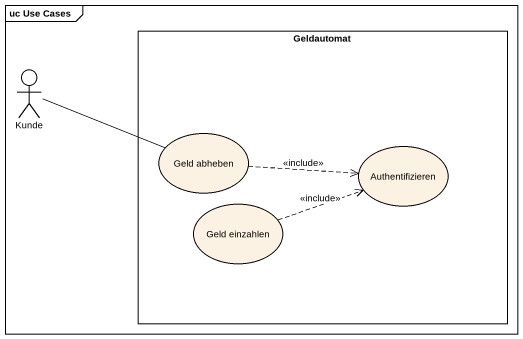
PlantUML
@startuml
mainframe uc Use Cases
rectangle Geldautomat {
  usecase "Geld abheben" as Geld_abheben
  usecase Authentifizieren
  usecase "Geld einzahlen" as Geld_einzahlen
}
actor Kunde
Kunde -right- Geld_abheben
Geld_abheben .right.> Authentifizieren : <<include>>
Geld_einzahlen .right.> Authentifizieren : <<include>>
@enduml
